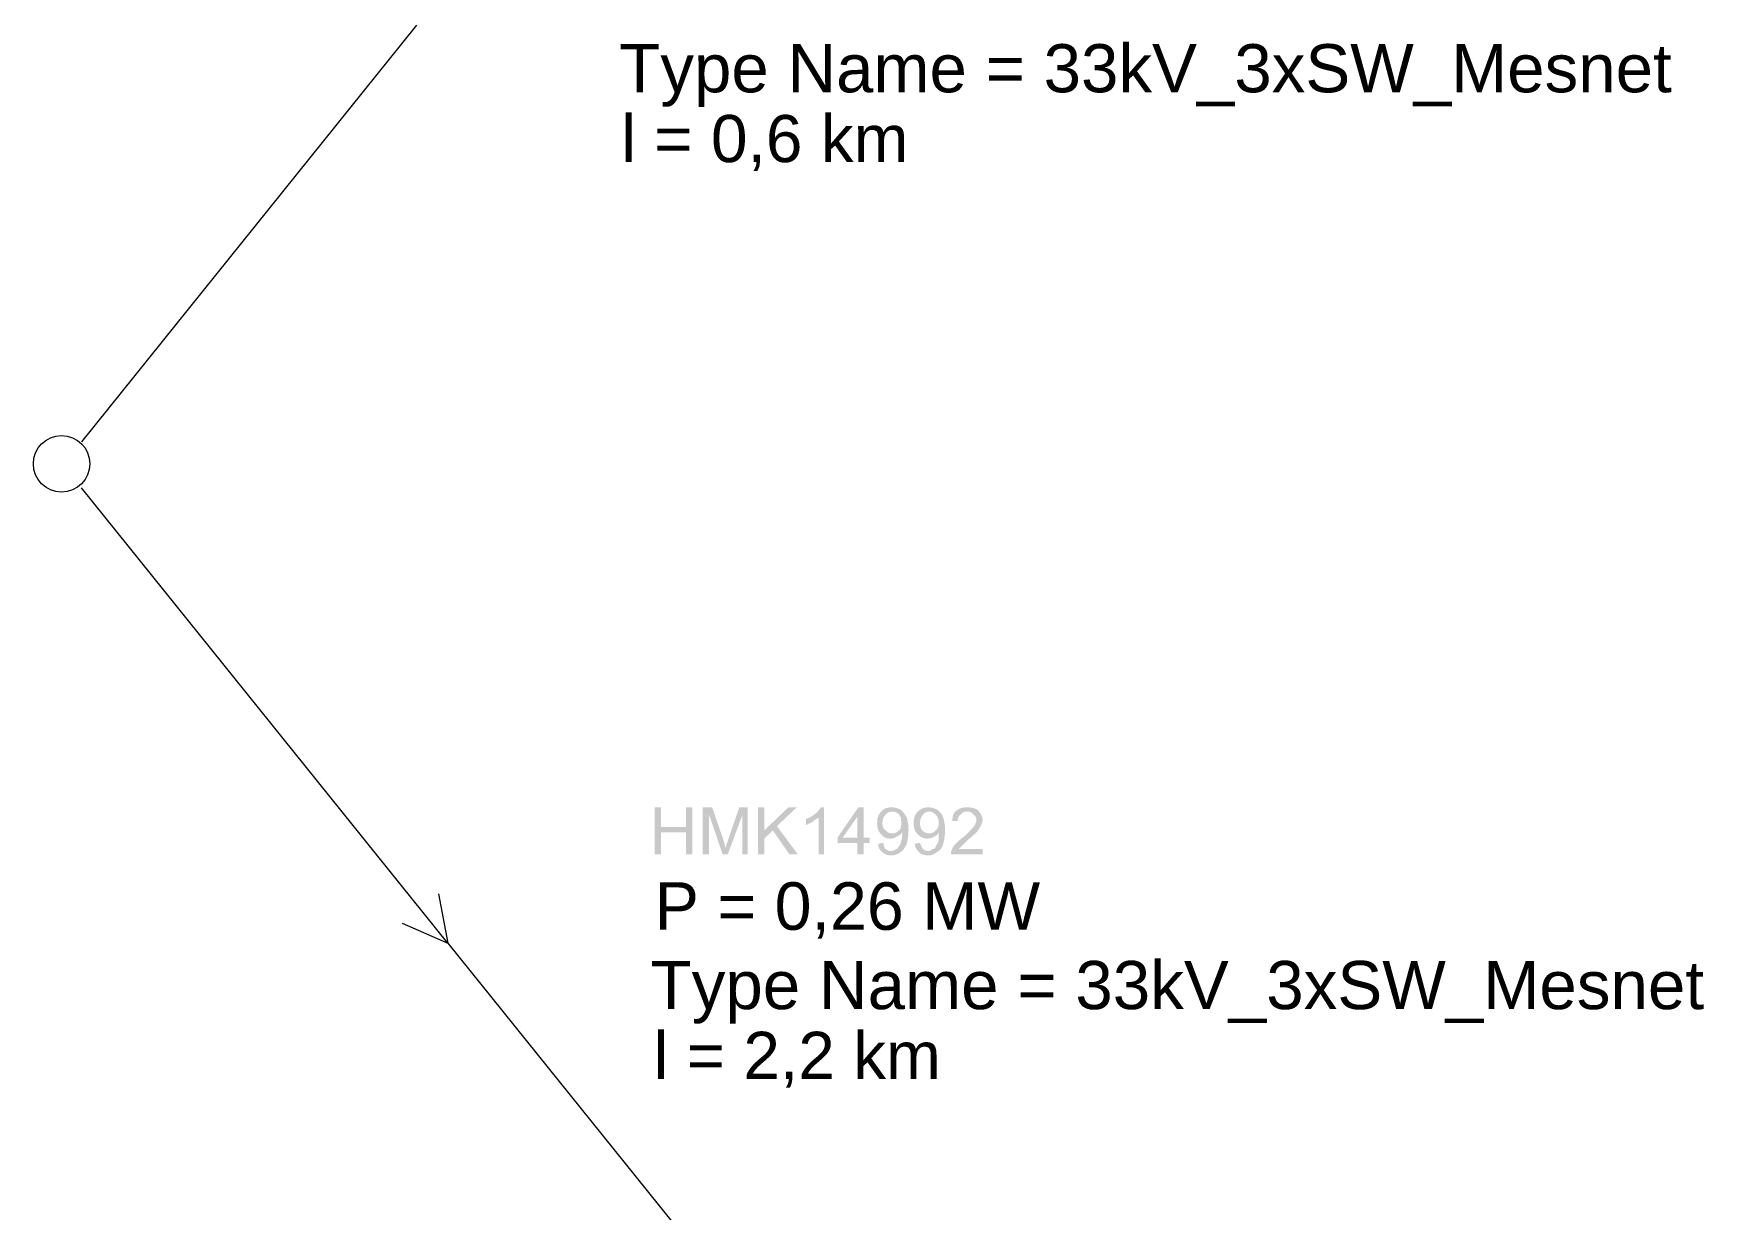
# Model space of a CAD drawing. Header units: millimetres. Extents: x 5 to 459, y 10 to 307.
# Drawn here: x 377.67 to 404.13, y 64.88 to 83.52 of the extents above; entities that cross this region are included whole.
import ezdxf

# ---------------------------------------------------------------- set-up
doc = ezdxf.new("R2010")
doc.units = ezdxf.units.MM
doc.header["$MEASUREMENT"] = 0
doc.layers.get('0').update_dxf_attribs({"linetype": 'CONTINUOUS'})
doc.styles.add('Arial$001', font='arial.ttf', dxfattribs={"height": 0.8937})

msp = doc.modelspace()

# ---------------------------------------------------------------- hatches: boundary and pattern name
h = msp.add_hatch(color=5)
h.paths.add_polyline_path([(387.513, 70.513), (387.513, 71.258), (387.613, 71.258), (387.613, 70.944), (388.01, 70.944), (388.01, 71.258), (388.109, 71.258), (388.109, 70.513), (388.01, 70.513), (388.01, 70.861), (387.613, 70.861), (387.613, 70.513)])
h.paths.add_polyline_path([(388.274, 70.513), (388.274, 71.258), (388.423, 71.258), (388.605, 70.728), (388.605, 70.728), (388.607, 70.722), (388.609, 70.716), (388.611, 70.711), (388.612, 70.705), (388.614, 70.699), (388.615, 70.694), (388.616, 70.689), (388.617, 70.684), (388.619, 70.679), (388.62, 70.674), (388.621, 70.669), (388.622, 70.664), (388.623, 70.66), (388.624, 70.655), (388.625, 70.651), (388.626, 70.646), (388.627, 70.642), (388.628, 70.638), (388.63, 70.634), (388.631, 70.629), (388.633, 70.625), (388.634, 70.621), (388.636, 70.617), (388.638, 70.613), (388.638, 70.613), (388.638, 70.617), (388.639, 70.621), (388.639, 70.625), (388.64, 70.629), (388.64, 70.634), (388.641, 70.638), (388.642, 70.642), (388.643, 70.646), (388.644, 70.651), (388.646, 70.655), (388.647, 70.66), (388.649, 70.664), (388.65, 70.669), (388.652, 70.674), (388.654, 70.679), (388.655, 70.684), (388.657, 70.689), (388.659, 70.694), (388.661, 70.699), (388.663, 70.705), (388.665, 70.711), (388.667, 70.716), (388.669, 70.722), (388.671, 70.728), (388.853, 71.258), (388.986, 71.258), (388.986, 70.513), (388.903, 70.513), (388.903, 71.142), (388.671, 70.513), (388.589, 70.513), (388.374, 71.142), (388.374, 70.513), (388.274, 70.513), (388.374, 70.513)])
h.paths.add_polyline_path([(389.151, 70.513), (389.151, 71.258), (389.25, 71.258), (389.25, 70.894), (389.631, 71.258), (389.763, 71.258), (389.449, 70.96), (389.78, 70.513), (389.647, 70.513), (389.383, 70.894), (389.25, 70.762), (389.25, 70.513), (389.151, 70.513), (389.25, 70.513)])
h.paths.add_polyline_path([(390.193, 70.513), (390.111, 70.513), (390.111, 71.092), (390.111, 71.092), (390.107, 71.09), (390.102, 71.088), (390.098, 71.086), (390.094, 71.084), (390.09, 71.082), (390.086, 71.08), (390.082, 71.078), (390.078, 71.075), (390.074, 71.073), (390.069, 71.071), (390.065, 71.068), (390.061, 71.066), (390.057, 71.063), (390.053, 71.06), (390.049, 71.057), (390.045, 71.054), (390.04, 71.051), (390.036, 71.048), (390.032, 71.045), (390.028, 71.042), (390.024, 71.038), (390.02, 71.034), (390.016, 71.03), (390.011, 71.026), (390.011, 71.026), (390.007, 71.024), (390.003, 71.022), (389.999, 71.02), (389.995, 71.018), (389.991, 71.016), (389.987, 71.014), (389.983, 71.012), (389.978, 71.01), (389.974, 71.008), (389.97, 71.006), (389.966, 71.004), (389.962, 71.001), (389.958, 70.999), (389.954, 70.997), (389.949, 70.995), (389.945, 70.993), (389.941, 70.991), (389.937, 70.989), (389.933, 70.987), (389.929, 70.985), (389.925, 70.983), (389.92, 70.981), (389.916, 70.979), (389.912, 70.977), (389.912, 71.076), (389.912, 71.076), (389.92, 71.078), (389.928, 71.08), (389.936, 71.083), (389.943, 71.085), (389.95, 71.088), (389.956, 71.091), (389.963, 71.094), (389.969, 71.097), (389.975, 71.101), (389.981, 71.104), (389.987, 71.108), (389.993, 71.111), (389.999, 71.115), (390.004, 71.118), (390.01, 71.122), (390.015, 71.126), (390.021, 71.13), (390.026, 71.134), (390.032, 71.138), (390.037, 71.142), (390.043, 71.146), (390.049, 71.15), (390.055, 71.155), (390.061, 71.159), (390.061, 71.159), (390.065, 71.163), (390.069, 71.167), (390.073, 71.171), (390.078, 71.175), (390.082, 71.179), (390.086, 71.183), (390.09, 71.188), (390.094, 71.192), (390.097, 71.196), (390.101, 71.2), (390.105, 71.204), (390.109, 71.208), (390.112, 71.212), (390.116, 71.217), (390.119, 71.221), (390.122, 71.225), (390.126, 71.229), (390.129, 71.233), (390.131, 71.237), (390.134, 71.241), (390.137, 71.246), (390.139, 71.25), (390.142, 71.254), (390.144, 71.258), (390.193, 71.258), (390.193, 70.513), (390.193, 71.258)])
h.paths.add_polyline_path([(390.723, 70.513), (390.723, 70.695), (390.409, 70.695), (390.409, 70.778), (390.739, 71.258), (390.822, 71.258), (390.822, 70.778), (390.921, 70.778), (390.921, 70.695), (390.822, 70.695), (390.822, 70.513), (390.723, 70.513), (390.822, 70.513)])
h.paths.add_polyline_path([(390.723, 70.778), (390.723, 71.109), (390.491, 70.778), (390.723, 70.778), (390.491, 70.778)])
edge = h.paths.add_edge_path()
edge.add_line((391.054, 70.679), (391.137, 70.695))
edge.add_spline(control_points=[(391.137, 70.695), (391.137, 70.646), (391.153, 70.613), (391.17, 70.596), (391.17, 70.596), (391.203, 70.58), (391.219, 70.563), (391.252, 70.563), (391.252, 70.563), (391.285, 70.563), (391.319, 70.58), (391.335, 70.596), (391.335, 70.596), (391.352, 70.596), (391.368, 70.613), (391.385, 70.646), (391.385, 70.646), (391.401, 70.662), (391.418, 70.695), (391.418, 70.728), (391.418, 70.728), (391.434, 70.762), (391.434, 70.811), (391.434, 70.844), (391.434, 70.844), (391.434, 70.844), (391.434, 70.861), (391.434, 70.861), (391.434, 70.861), (391.418, 70.828), (391.385, 70.811), (391.352, 70.795), (391.352, 70.795), (391.319, 70.778), (391.285, 70.762), (391.252, 70.762), (391.252, 70.762), (391.186, 70.762), (391.137, 70.778), (391.103, 70.828), (391.103, 70.828), (391.054, 70.877), (391.037, 70.927), (391.037, 71.01), (391.037, 71.01), (391.037, 71.092), (391.054, 71.142), (391.103, 71.192), (391.103, 71.192), (391.137, 71.241), (391.203, 71.258), (391.269, 71.258), (391.269, 71.258), (391.319, 71.258), (391.368, 71.241), (391.401, 71.225), (391.401, 71.225), (391.451, 71.192), (391.467, 71.159), (391.5, 71.109), (391.5, 71.109), (391.517, 71.059), (391.534, 70.993), (391.534, 70.894), (391.534, 70.894), (391.534, 70.795), (391.517, 70.728), (391.5, 70.662), (391.5, 70.662), (391.467, 70.613), (391.451, 70.563), (391.401, 70.546), (391.401, 70.546), (391.368, 70.513), (391.319, 70.497), (391.252, 70.497), (391.252, 70.497), (391.203, 70.497), (391.153, 70.513), (391.12, 70.546), (391.12, 70.546), (391.07, 70.58), (391.054, 70.629), (391.054, 70.679)], knot_values=[0, 0, 0, 0, 0.011905, 0.011905, 0.011905, 0.011905, 0.02381, 0.02381, 0.02381, 0.02381, 0.035714, 0.035714, 0.035714, 0.035714, 0.047619, 0.047619, 0.047619, 0.047619, 0.059524, 0.059524, 0.059524, 0.059524, 0.071429, 0.071429, 0.071429, 0.071429, 0.083333, 0.083333, 0.083333, 0.083333, 0.095238, 0.095238, 0.095238, 0.095238, 0.107143, 0.107143, 0.107143, 0.107143, 0.119048, 0.119048, 0.119048, 0.119048, 0.130952, 0.130952, 0.130952, 0.130952, 0.142857, 0.142857, 0.142857, 0.142857, 0.154762, 0.154762, 0.154762, 0.154762, 0.166667, 0.166667, 0.166667, 0.166667, 0.178571, 0.178571, 0.178571, 0.178571, 0.190476, 0.190476, 0.190476, 0.190476, 0.202381, 0.202381, 0.202381, 0.202381, 0.214286, 0.214286, 0.214286, 0.214286, 0.22619, 0.22619, 0.22619, 0.22619, 0.238095, 0.238095, 0.238095, 0.238095, 1, 1, 1, 1], degree=3, periodic=0)
edge = h.paths.add_edge_path()
edge.add_spline(control_points=[(391.418, 71.01), (391.418, 71.059), (391.418, 71.109), (391.385, 71.142), (391.385, 71.142), (391.352, 71.175), (391.319, 71.192), (391.285, 71.192), (391.285, 71.192), (391.236, 71.192), (391.203, 71.175), (391.17, 71.142), (391.17, 71.142), (391.137, 71.109), (391.12, 71.059), (391.12, 71.01), (391.12, 71.01), (391.12, 70.96), (391.137, 70.91), (391.17, 70.894), (391.17, 70.894), (391.203, 70.861), (391.236, 70.844), (391.269, 70.844), (391.269, 70.844), (391.319, 70.844), (391.352, 70.861), (391.385, 70.894), (391.385, 70.894), (391.418, 70.91), (391.418, 70.96), (391.418, 71.01)], knot_values=[0, 0, 0, 0, 0.03125, 0.03125, 0.03125, 0.03125, 0.0625, 0.0625, 0.0625, 0.0625, 0.09375, 0.09375, 0.09375, 0.09375, 0.125, 0.125, 0.125, 0.125, 0.15625, 0.15625, 0.15625, 0.15625, 0.1875, 0.1875, 0.1875, 0.1875, 0.21875, 0.21875, 0.21875, 0.21875, 1, 1, 1, 1], degree=3, periodic=0)
edge = h.paths.add_edge_path()
edge.add_line((391.633, 70.679), (391.716, 70.695))
edge.add_spline(control_points=[(391.716, 70.695), (391.732, 70.646), (391.749, 70.613), (391.765, 70.596), (391.765, 70.596), (391.782, 70.58), (391.815, 70.563), (391.848, 70.563), (391.848, 70.563), (391.864, 70.563), (391.898, 70.58), (391.914, 70.596), (391.914, 70.596), (391.947, 70.596), (391.964, 70.613), (391.964, 70.646), (391.964, 70.646), (391.98, 70.662), (391.997, 70.695), (392.013, 70.728), (392.013, 70.728), (392.013, 70.762), (392.013, 70.811), (392.013, 70.844), (392.013, 70.844), (392.013, 70.844), (392.013, 70.861), (392.013, 70.861), (392.013, 70.861), (391.997, 70.828), (391.98, 70.811), (391.947, 70.795), (391.947, 70.795), (391.914, 70.778), (391.881, 70.762), (391.831, 70.762), (391.831, 70.762), (391.782, 70.762), (391.732, 70.778), (391.682, 70.828), (391.682, 70.828), (391.633, 70.877), (391.616, 70.927), (391.616, 71.01), (391.616, 71.01), (391.616, 71.092), (391.633, 71.142), (391.682, 71.192), (391.682, 71.192), (391.732, 71.241), (391.782, 71.258), (391.848, 71.258), (391.848, 71.258), (391.898, 71.258), (391.947, 71.241), (391.98, 71.225), (391.98, 71.225), (392.03, 71.192), (392.063, 71.159), (392.08, 71.109), (392.08, 71.109), (392.096, 71.059), (392.113, 70.993), (392.113, 70.894), (392.113, 70.894), (392.113, 70.795), (392.096, 70.728), (392.08, 70.662), (392.08, 70.662), (392.063, 70.613), (392.03, 70.563), (391.98, 70.546), (391.98, 70.546), (391.947, 70.513), (391.898, 70.497), (391.848, 70.497), (391.848, 70.497), (391.782, 70.497), (391.732, 70.513), (391.699, 70.546), (391.699, 70.546), (391.666, 70.58), (391.633, 70.629), (391.633, 70.679)], knot_values=[0, 0, 0, 0, 0.011905, 0.011905, 0.011905, 0.011905, 0.02381, 0.02381, 0.02381, 0.02381, 0.035714, 0.035714, 0.035714, 0.035714, 0.047619, 0.047619, 0.047619, 0.047619, 0.059524, 0.059524, 0.059524, 0.059524, 0.071429, 0.071429, 0.071429, 0.071429, 0.083333, 0.083333, 0.083333, 0.083333, 0.095238, 0.095238, 0.095238, 0.095238, 0.107143, 0.107143, 0.107143, 0.107143, 0.119048, 0.119048, 0.119048, 0.119048, 0.130952, 0.130952, 0.130952, 0.130952, 0.142857, 0.142857, 0.142857, 0.142857, 0.154762, 0.154762, 0.154762, 0.154762, 0.166667, 0.166667, 0.166667, 0.166667, 0.178571, 0.178571, 0.178571, 0.178571, 0.190476, 0.190476, 0.190476, 0.190476, 0.202381, 0.202381, 0.202381, 0.202381, 0.214286, 0.214286, 0.214286, 0.214286, 0.22619, 0.22619, 0.22619, 0.22619, 0.238095, 0.238095, 0.238095, 0.238095, 1, 1, 1, 1], degree=3, periodic=0)
edge = h.paths.add_edge_path()
edge.add_spline(control_points=[(392.013, 71.01), (392.013, 71.059), (391.997, 71.109), (391.964, 71.142), (391.964, 71.142), (391.931, 71.175), (391.898, 71.192), (391.864, 71.192), (391.864, 71.192), (391.831, 71.192), (391.782, 71.175), (391.765, 71.142), (391.765, 71.142), (391.732, 71.109), (391.716, 71.059), (391.716, 71.01), (391.716, 71.01), (391.716, 70.96), (391.732, 70.91), (391.749, 70.894), (391.749, 70.894), (391.782, 70.861), (391.815, 70.844), (391.864, 70.844), (391.864, 70.844), (391.898, 70.844), (391.947, 70.861), (391.964, 70.894), (391.964, 70.894), (391.997, 70.91), (392.013, 70.96), (392.013, 71.01)], knot_values=[0, 0, 0, 0, 0.03125, 0.03125, 0.03125, 0.03125, 0.0625, 0.0625, 0.0625, 0.0625, 0.09375, 0.09375, 0.09375, 0.09375, 0.125, 0.125, 0.125, 0.125, 0.15625, 0.15625, 0.15625, 0.15625, 0.1875, 0.1875, 0.1875, 0.1875, 0.21875, 0.21875, 0.21875, 0.21875, 1, 1, 1, 1], degree=3, periodic=0)
h.paths.add_polyline_path([(392.708, 70.596), (392.708, 70.513), (392.212, 70.513), (392.212, 70.513), (392.21, 70.515), (392.208, 70.518), (392.207, 70.52), (392.206, 70.522), (392.205, 70.524), (392.205, 70.526), (392.205, 70.528), (392.205, 70.53), (392.205, 70.532), (392.205, 70.534), (392.205, 70.536), (392.206, 70.538), (392.206, 70.54), (392.207, 70.542), (392.208, 70.544), (392.208, 70.546), (392.209, 70.549), (392.21, 70.551), (392.21, 70.553), (392.211, 70.555), (392.211, 70.557), (392.212, 70.559), (392.212, 70.561), (392.212, 70.563), (392.214, 70.569), (392.216, 70.575), (392.218, 70.581), (392.22, 70.587), (392.222, 70.592), (392.225, 70.597), (392.227, 70.603), (392.229, 70.608), (392.231, 70.613), (392.234, 70.618), (392.236, 70.622), (392.239, 70.627), (392.241, 70.632), (392.244, 70.636), (392.247, 70.641), (392.25, 70.645), (392.253, 70.649), (392.256, 70.654), (392.259, 70.658), (392.263, 70.662), (392.266, 70.666), (392.27, 70.671), (392.274, 70.675), (392.278, 70.679), (392.282, 70.683), (392.286, 70.687), (392.291, 70.691), (392.295, 70.695), (392.299, 70.7), (392.303, 70.704), (392.307, 70.708), (392.312, 70.712), (392.316, 70.716), (392.321, 70.72), (392.325, 70.724), (392.33, 70.728), (392.334, 70.733), (392.339, 70.737), (392.344, 70.741), (392.349, 70.745), (392.354, 70.749), (392.36, 70.753), (392.365, 70.757), (392.37, 70.762), (392.376, 70.766), (392.382, 70.77), (392.388, 70.774), (392.394, 70.778), (392.394, 70.778), (392.404, 70.786), (392.414, 70.795), (392.423, 70.803), (392.433, 70.811), (392.441, 70.819), (392.45, 70.827), (392.458, 70.835), (392.466, 70.843), (392.474, 70.851), (392.481, 70.858), (392.488, 70.866), (392.495, 70.873), (392.502, 70.88), (392.508, 70.887), (392.514, 70.894), (392.52, 70.901), (392.526, 70.907), (392.531, 70.913), (392.536, 70.919), (392.541, 70.924), (392.546, 70.93), (392.551, 70.935), (392.555, 70.939), (392.559, 70.944), (392.563, 70.948), (392.567, 70.952), (392.571, 70.957), (392.575, 70.961), (392.578, 70.966), (392.581, 70.971), (392.584, 70.976), (392.587, 70.981), (392.59, 70.986), (392.592, 70.991), (392.594, 70.996), (392.597, 71.001), (392.599, 71.007), (392.6, 71.012), (392.602, 71.017), (392.603, 71.022), (392.605, 71.027), (392.606, 71.032), (392.607, 71.037), (392.608, 71.042), (392.608, 71.046), (392.609, 71.051), (392.609, 71.055), (392.609, 71.059), (392.609, 71.064), (392.609, 71.068), (392.608, 71.072), (392.608, 71.076), (392.607, 71.08), (392.606, 71.084), (392.605, 71.088), (392.603, 71.092), (392.602, 71.096), (392.6, 71.1), (392.599, 71.103), (392.597, 71.107), (392.594, 71.111), (392.592, 71.114), (392.59, 71.117), (392.587, 71.121), (392.584, 71.124), (392.581, 71.127), (392.578, 71.13), (392.575, 71.133), (392.571, 71.135), (392.567, 71.138), (392.563, 71.14), (392.559, 71.142), (392.559, 71.142), (392.557, 71.146), (392.555, 71.15), (392.552, 71.154), (392.55, 71.157), (392.547, 71.161), (392.544, 71.164), (392.541, 71.167), (392.537, 71.17), (392.534, 71.172), (392.53, 71.175), (392.526, 71.177), (392.522, 71.179), (392.518, 71.181), (392.514, 71.183), (392.509, 71.185), (392.504, 71.186), (392.499, 71.188), (392.494, 71.189), (392.489, 71.19), (392.484, 71.19), (392.478, 71.191), (392.472, 71.191), (392.466, 71.192), (392.46, 71.192), (392.46, 71.192), (392.456, 71.192), (392.452, 71.191), (392.447, 71.191), (392.442, 71.19), (392.438, 71.19), (392.433, 71.189), (392.428, 71.188), (392.423, 71.186), (392.419, 71.185), (392.414, 71.183), (392.409, 71.181), (392.404, 71.179), (392.4, 71.177), (392.395, 71.175), (392.391, 71.172), (392.387, 71.17), (392.383, 71.167), (392.379, 71.164), (392.375, 71.161), (392.372, 71.157), (392.368, 71.154), (392.366, 71.15), (392.363, 71.146), (392.361, 71.142), (392.361, 71.142), (392.357, 71.14), (392.353, 71.137), (392.349, 71.134), (392.346, 71.131), (392.342, 71.128), (392.339, 71.124), (392.336, 71.12), (392.333, 71.116), (392.331, 71.112), (392.328, 71.108), (392.326, 71.103), (392.324, 71.099), (392.322, 71.094), (392.32, 71.089), (392.318, 71.084), (392.317, 71.08), (392.315, 71.075), (392.314, 71.07), (392.313, 71.065), (392.313, 71.061), (392.312, 71.056), (392.312, 71.051), (392.311, 71.047), (392.311, 71.043), (392.311, 71.043), (392.228, 71.043), (392.228, 71.043), (392.229, 71.051), (392.229, 71.059), (392.229, 71.068), (392.23, 71.076), (392.231, 71.084), (392.232, 71.092), (392.233, 71.1), (392.235, 71.108), (392.236, 71.116), (392.238, 71.123), (392.24, 71.131), (392.243, 71.138), (392.246, 71.145), (392.249, 71.152), (392.252, 71.159), (392.255, 71.165), (392.259, 71.172), (392.263, 71.178), (392.268, 71.184), (392.273, 71.189), (392.278, 71.194), (392.283, 71.199), (392.289, 71.204), (392.295, 71.208), (392.301, 71.212), (392.307, 71.216), (392.313, 71.22), (392.32, 71.223), (392.326, 71.227), (392.332, 71.23), (392.338, 71.233), (392.345, 71.236), (392.351, 71.239), (392.358, 71.241), (392.364, 71.243), (392.371, 71.246), (392.378, 71.247), (392.385, 71.249), (392.392, 71.251), (392.399, 71.252), (392.406, 71.254), (392.413, 71.255), (392.421, 71.256), (392.428, 71.257), (392.436, 71.257), (392.444, 71.258), (392.452, 71.258), (392.46, 71.258), (392.47, 71.258), (392.48, 71.258), (392.49, 71.257), (392.499, 71.257), (392.508, 71.256), (392.516, 71.255), (392.525, 71.254), (392.533, 71.252), (392.541, 71.251), (392.549, 71.249), (392.556, 71.247), (392.563, 71.246), (392.571, 71.243), (392.578, 71.241), (392.584, 71.239), (392.591, 71.236), (392.598, 71.233), (392.604, 71.23), (392.611, 71.227), (392.617, 71.223), (392.623, 71.22), (392.63, 71.216), (392.636, 71.212), (392.642, 71.208), (392.642, 71.208), (392.646, 71.202), (392.65, 71.196), (392.654, 71.19), (392.658, 71.183), (392.662, 71.177), (392.666, 71.171), (392.67, 71.165), (392.674, 71.159), (392.678, 71.152), (392.681, 71.146), (392.684, 71.14), (392.688, 71.134), (392.691, 71.128), (392.693, 71.121), (392.696, 71.115), (392.698, 71.109), (392.701, 71.103), (392.703, 71.097), (392.704, 71.09), (392.706, 71.084), (392.707, 71.078), (392.708, 71.072), (392.708, 71.066), (392.708, 71.059), (392.708, 71.055), (392.708, 71.051), (392.708, 71.047), (392.707, 71.043), (392.706, 71.039), (392.705, 71.035), (392.704, 71.03), (392.703, 71.026), (392.702, 71.022), (392.701, 71.018), (392.699, 71.014), (392.698, 71.01), (392.696, 71.006), (392.695, 71.001), (392.693, 70.997), (392.691, 70.993), (392.689, 70.989), (392.687, 70.985), (392.685, 70.981), (392.683, 70.977), (392.681, 70.973), (392.679, 70.968), (392.677, 70.964), (392.675, 70.96), (392.675, 70.958), (392.675, 70.956), (392.674, 70.953), (392.673, 70.951), (392.671, 70.948), (392.67, 70.945), (392.668, 70.942), (392.666, 70.939), (392.664, 70.935), (392.662, 70.932), (392.659, 70.929), (392.657, 70.925), (392.654, 70.921), (392.651, 70.918), (392.649, 70.914), (392.646, 70.91), (392.643, 70.906), (392.64, 70.902), (392.638, 70.898), (392.635, 70.894), (392.632, 70.89), (392.63, 70.886), (392.628, 70.882), (392.626, 70.877), (392.626, 70.877), (392.621, 70.873), (392.617, 70.869), (392.612, 70.864), (392.608, 70.86), (392.603, 70.855), (392.598, 70.85), (392.592, 70.845), (392.587, 70.839), (392.581, 70.834), (392.576, 70.829), (392.57, 70.823), (392.563, 70.817), (392.557, 70.812), (392.551, 70.806), (392.544, 70.8), (392.537, 70.794), (392.53, 70.788), (392.523, 70.782), (392.516, 70.776), (392.508, 70.77), (392.501, 70.764), (392.493, 70.757), (392.485, 70.751), (392.477, 70.745), (392.477, 70.745), (392.471, 70.739), (392.465, 70.733), (392.459, 70.727), (392.453, 70.722), (392.448, 70.716), (392.443, 70.711), (392.437, 70.706), (392.433, 70.701), (392.428, 70.696), (392.423, 70.692), (392.419, 70.687), (392.415, 70.683), (392.411, 70.679), (392.407, 70.675), (392.403, 70.671), (392.399, 70.668), (392.396, 70.664), (392.393, 70.661), (392.39, 70.658), (392.387, 70.655), (392.384, 70.653), (392.382, 70.65), (392.38, 70.648), (392.377, 70.646), (392.377, 70.646), (392.375, 70.644), (392.373, 70.642), (392.371, 70.64), (392.369, 70.637), (392.367, 70.635), (392.365, 70.633), (392.363, 70.631), (392.361, 70.629), (392.359, 70.627), (392.357, 70.625), (392.355, 70.623), (392.353, 70.621), (392.35, 70.619), (392.348, 70.617), (392.346, 70.615), (392.344, 70.613), (392.342, 70.611), (392.34, 70.609), (392.338, 70.606), (392.336, 70.604), (392.334, 70.602), (392.332, 70.6), (392.33, 70.598), (392.328, 70.596), (392.328, 70.596), (392.708, 70.596), (392.328, 70.596)])

# ---------------------------------------------------------------- linework, layer by layer
at = {"color": 5, "linetype": 'Continuous', "lineweight": 9}
for points in [[(383.741, 83.65), (378.43, 77.049), (378.43, 77.049)], [(384.237, 69.107), (378.43, 76.321), (378.43, 76.321)], [(384.237, 69.107), (390.574, 61.232), (390.574, 61.232)]]:
    msp.add_lwpolyline(points, dxfattribs=at)
at = {"color": 5, "linetype": 'Continuous', "lineweight": 5}
for points in [[(384.088, 69.885), (384.237, 69.107), (384.237, 69.107)], [(384.088, 69.885), (384.237, 69.107), (384.237, 69.107)], [(383.509, 69.421), (384.237, 69.107), (384.237, 69.107)], [(383.509, 69.421), (384.237, 69.107), (384.237, 69.107)]]:
    msp.add_lwpolyline(points, dxfattribs=at)
at = {"color": 5, "linetype": 'Continuous', "lineweight": 20}
msp.add_open_spline([(378.563, 76.701), (378.563, 76.949), (378.364, 77.148), (378.116, 77.148), (378.116, 77.148), (377.868, 77.148), (377.669, 76.949), (377.669, 76.701), (377.669, 76.701), (377.669, 76.453), (377.868, 76.254), (378.116, 76.254), (378.116, 76.254), (378.364, 76.254), (378.563, 76.453), (378.563, 76.701)], degree=3, knots=[0, 0, 0, 0, 0.0625, 0.0625, 0.0625, 0.062501, 0.125, 0.125, 0.125, 0.125001, 0.1875, 0.1875, 0.1875, 0.187501, 1, 1, 1, 1], dxfattribs=at)

# ---------------------------------------------------------------- texts
at = {"color": 5, "style": 'Arial$001'}
for s, height, p in [('Type Name = 33kV_3xSW_Mesnet', 0.763, (386.951, 82.587)), ('l = 0,6 km', 0.7465, (386.984, 81.481)), ('P = 0,26 MW', 0.75268, (387.513, 69.317)), ('Type Name = 33kV_3xSW_Mesnet', 0.76375, (387.447, 68.06)), ('l = 2,2 km', 0.7465, (387.497, 66.955))]:
    msp.add_text(s, height=height, dxfattribs=at).set_placement(p)

doc.saveas('drawing.dxf')
